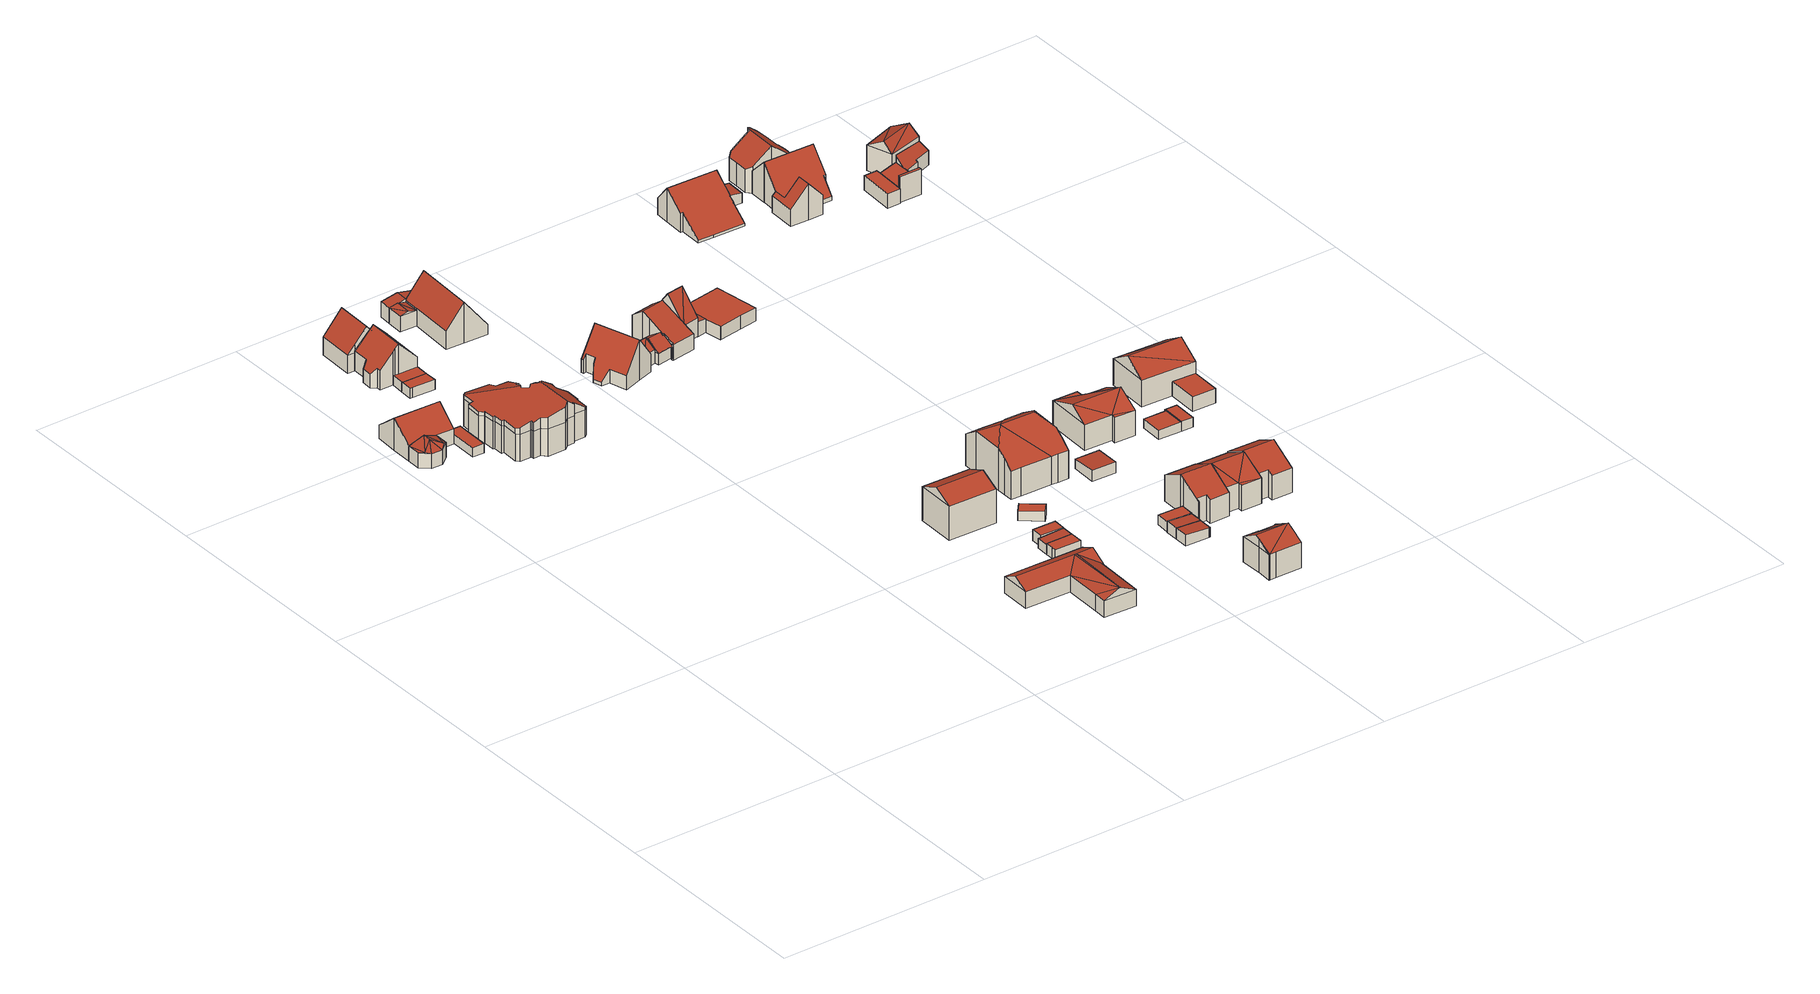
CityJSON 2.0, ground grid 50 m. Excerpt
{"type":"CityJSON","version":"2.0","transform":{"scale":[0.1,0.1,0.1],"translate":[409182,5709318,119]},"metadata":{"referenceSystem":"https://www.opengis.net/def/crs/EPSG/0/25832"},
"CityObjects":{
"building1":{"type":"Building","attributes":{"Gemeindeschluessel":"05978036","Geometrietyp2DReferenz":"3000","function":"31001_1000"},"children":["building1-1","building1-2"]},
"building1-1":{"type":"BuildingPart","attributes":{"roofType":"3100","measuredHeight":7.58},"parents":["building1"],"geometry":[{"type":"MultiSurface","lod":"2","boundaries":[[[0,1,2,3]],[[1,4,5,2]],[[4,6,7,5]],[[6,8,9,7]],[[8,10,11,9]],[[10,12,13,11]],[[12,14,15,13]],[[14,16,17,15]],[[16,18,19,20,17]],[[21,22,23,24,25]],[[22,26,27,23]],[[26,28,29,27]],[[28,0,3,29]],[[22,21,18,16,14]],[[14,12,10,8,6,4,1,0,28,26,22]],[[3,2,5,7,9,11,13,15,17,20,24,23,27,29]],[[21,25,19,18]],[[25,24,20,19]]],"semantics":{"surfaces":[{"type":"WallSurface"},{"type":"RoofSurface"},{"type":"GroundSurface"},{"type":"ClosureSurface"}],"values":[0,0,0,0,0,0,0,0,0,0,0,0,0,1,1,2,0,3]}}]},
"building1-2":{"type":"BuildingPart","attributes":{"roofType":"5000","measuredHeight":4.74},"parents":["building1"],"geometry":[{"type":"MultiSurface","lod":"2","boundaries":[[[19,30,31,20]],[[30,32,33,31]],[[32,34,35,33]],[[34,36,37,35]],[[36,25,24,37]],[[38,32,39]],[[38,34,32]],[[34,38,40]],[[19,39,30]],[[41,39,19]],[[39,41,38]],[[41,40,38]],[[25,40,41]],[[40,25,36]],[[32,30,39]],[[36,34,40]],[[19,25,41]],[[20,31,33,35,37,24]],[[20,24,25,19]]],"semantics":{"surfaces":[{"type":"WallSurface"},{"type":"RoofSurface"},{"type":"GroundSurface"},{"type":"ClosureSurface"}],"values":[0,0,0,0,0,1,1,1,1,1,1,1,1,1,0,0,0,2,3]}}]},
"building2":{"type":"Building","attributes":{"Gemeindeschluessel":"05978036","Geometrietyp2DReferenz":"3000","function":"31001_2460","roofType":"1000","measuredHeight":2.2},"geometry":[{"type":"MultiSurface","lod":"2","boundaries":[[[42,43,44,45]],[[43,46,47,44]],[[46,48,49,47]],[[48,42,45,49]],[[48,46,43,42]],[[45,44,47,49]]],"semantics":{"surfaces":[{"type":"WallSurface"},{"type":"RoofSurface"},{"type":"GroundSurface"}],"values":[0,0,0,0,1,2]}}]},
"building3":{"type":"Building","attributes":{"Gemeindeschluessel":"05978036","Geometrietyp2DReferenz":"3000","function":"31001_2460","roofType":"1000","measuredHeight":2.25},"geometry":[{"type":"MultiSurface","lod":"2","boundaries":[[[50,51,52,53]],[[51,54,55,52]],[[54,56,57,55]],[[56,58,59,57]],[[58,60,61,59]],[[60,50,53,61]],[[60,58,56,54,51,50]],[[53,52,55,57,59,61]]],"semantics":{"surfaces":[{"type":"WallSurface"},{"type":"RoofSurface"},{"type":"GroundSurface"}],"values":[0,0,0,0,0,0,1,2]}}]},
"building4":{"type":"Building","attributes":{"Gemeindeschluessel":"05978036","Geometrietyp2DReferenz":"3000","function":"31001_1000","roofType":"3100","measuredHeight":9.27},"geometry":[{"type":"MultiSurface","lod":"2","boundaries":[[[62,63,64,65]],[[63,66,67,64]],[[66,68,69,67]],[[68,70,71,69]],[[70,72,73,71]],[[72,74,75,73]],[[74,76,77,75]],[[76,78,79,77]],[[78,80,81,79]],[[80,82,83,81]],[[82,84,85,83]],[[84,86,87,85]],[[86,62,65,87]],[[82,80,78,76,74]],[[74,72,70,68,66,63,62,86,84,82]],[[65,64,67,69,71,73,75,77,79,81,83,85,87]]],"semantics":{"surfaces":[{"type":"WallSurface"},{"type":"RoofSurface"},{"type":"GroundSurface"}],"values":[0,0,0,0,0,0,0,0,0,0,0,0,0,1,1,2]}}]},
"building5":{"type":"Building","attributes":{"Gemeindeschluessel":"05978036","Geometrietyp2DReferenz":"3000","function":"31001_2460","roofType":"1000","measuredHeight":2.22},"geometry":[{"type":"MultiSurface","lod":"2","boundaries":[[[51,88,87,52]],[[88,89,85,87]],[[89,90,81,85]],[[90,56,57,81]],[[56,54,55,57]],[[54,51,52,55]],[[54,56,90,89,88,51]],[[52,87,85,81,57,55]]],"semantics":{"surfaces":[{"type":"WallSurface"},{"type":"RoofSurface"},{"type":"GroundSurface"}],"values":[0,0,0,0,0,0,1,2]}}]},
"building6":{"type":"Building","attributes":{"Gemeindeschluessel":"05978036","Geometrietyp2DReferenz":"3000","function":"31001_1000","roofType":"5000","measuredHeight":10.39},"geometry":[{"type":"MultiSurface","lod":"2","boundaries":[[[91,92,93,94]],[[92,95,96,93]],[[95,97,98,96]],[[97,99,100,98]],[[99,101,102,100]],[[101,103,104,102]],[[103,105,106,104]],[[105,107,108,106]],[[107,109,110,108]],[[109,111,112,110]],[[111,113,114,112]],[[113,115,116,114]],[[115,117,118,116]],[[117,119,120,118]],[[119,121,122,120]],[[121,123,124,122]],[[123,125,126,124]],[[125,127,128,126]],[[127,129,130,128]],[[129,131,132,130]],[[131,133,134,132]],[[133,135,136,134]],[[135,137,138,136]],[[137,139,140,138]],[[139,141,142,140]],[[141,143,144,142]],[[143,145,146,144]],[[145,147,148,146]],[[147,149,150,148]],[[149,151,152,150]],[[151,153,154,152]],[[153,155,156,154]],[[155,157,158,156]],[[157,159,160,158]],[[159,161,162,160]],[[161,163,164,162]],[[163,165,166,164]],[[165,167,168,166]],[[167,169,170,168]],[[169,171,172,170]],[[171,173,174,172]],[[173,91,94,174]],[[175,176,177,178,179,180,181,182,183]],[[184,185,186,187,188,189,190]],[[180,191,192,193,194,195,196,197,198,199,200,201,202,203,204,205,206,207,208,209,190,189,210,211,181]],[[212,213,214,184,190,209,215,216,217,218,219,147,145]],[[149,219,218,151]],[[147,219,149]],[[151,218,217,153]],[[153,217,216,155]],[[155,216,215,157]],[[157,215,209,208,159]],[[139,214,213,141]],[[137,185,184,214,139]],[[141,213,212,143]],[[143,212,145]],[[127,211,210,129]],[[125,182,181,211,127]],[[129,210,189,188,131]],[[159,208,207,161]],[[161,207,206,163]],[[163,206,205,165]],[[165,205,204,167]],[[167,204,203,169]],[[169,203,202,171]],[[171,202,201,173]],[[173,201,200,91]],[[91,200,199,92]],[[92,199,198,95]],[[95,198,197,97]],[[97,197,196,99]],[[99,196,195,101]],[[101,195,194,103]],[[103,194,193,105]],[[105,193,192,107]],[[107,192,191,109]],[[109,191,180,111]],[[111,180,179,113]],[[131,188,187,133]],[[133,187,186,135]],[[135,186,185,137]],[[123,183,182,125]],[[121,175,183,123]],[[113,179,178,115]],[[115,178,177,117]],[[117,177,176,119]],[[119,176,175,121]],[[94,93,96,98,100,102,104,106,108,110,112,114,116,118,120,122,124,126,128,130,132,134,136,138,140,142,144,146,148,150,152,154,156,158,160,162,164,166,168,170,172,174]]],"semantics":{"surfaces":[{"type":"WallSurface"},{"type":"RoofSurface"},{"type":"GroundSurface"}],"values":[0,0,0,0,0,0,0,0,0,0,0,0,0,0,0,0,0,0,0,0,0,0,0,0,0,0,0,0,0,0,0,0,0,0,0,0,0,0,0,0,0,0,1,1,1,1,0,0,0,0,0,0,0,0,0,0,0,0,0,0,0,0,0,0,0,0,0,0,0,0,0,0,0,0,0,0,0,0,0,0,0,0,0,0,0,0,0,2]}}]},
"building7":{"type":"Building","attributes":{"Gemeindeschluessel":"05978036","Geometrietyp2DReferenz":"3000","function":"31001_1000","roofType":"3100","measuredHeight":9.53},"geometry":[{"type":"MultiSurface","lod":"2","boundaries":[[[220,221,222,223]],[[221,224,225,222]],[[224,226,227,225]],[[226,228,229,227]],[[228,220,223,229]],[[228,230,231,232,220]],[[221,232,231,224]],[[226,230,228]],[[224,231,230,226]],[[220,232,221]],[[223,222,225,227,229]]],"semantics":{"surfaces":[{"type":"WallSurface"},{"type":"RoofSurface"},{"type":"GroundSurface"}],"values":[0,0,0,0,0,1,1,0,0,0,2]}}]},
"building8":{"type":"Building","attributes":{"Gemeindeschluessel":"05978036","Geometrietyp2DReferenz":"3000","function":"31001_1000","roofType":"5000","measuredHeight":5.76},"geometry":[{"type":"MultiSurface","lod":"2","boundaries":[[[233,234,235,236]],[[234,237,238,235]],[[237,239,240,238]],[[239,241,242,240]],[[241,243,244,242]],[[243,245,246,244]],[[245,247,248,246]],[[247,249,250,248]],[[249,233,236,250]],[[251,252,253]],[[233,252,251]],[[249,252,233]],[[252,249,247]],[[252,247,245]],[[254,253,252,245,243]],[[255,254,243,241]],[[255,241,239]],[[256,251,253,254,255,239,237]],[[256,237,234]],[[251,256,234,233]],[[236,235,238,240,242,244,246,248,250]]],"semantics":{"surfaces":[{"type":"WallSurface"},{"type":"RoofSurface"},{"type":"GroundSurface"}],"values":[0,0,0,0,0,0,0,0,0,1,1,1,1,0,1,1,0,1,0,1,2]}}]},
"building9":{"type":"Building","attributes":{"Gemeindeschluessel":"05978036","Geometrietyp2DReferenz":"3000","function":"31001_1000"},"children":["building9-1","building9-2","building9-3"]},
"building9-1":{"type":"BuildingPart","attributes":{"roofType":"3100","measuredHeight":4.07},"parents":["building9"],"geometry":[{"type":"MultiSurface","lod":"2","boundaries":[[[257,258,259,260,261]],[[262,257,261,263]],[[257,262,264]],[[258,264,265]],[[264,258,257]],[[265,262,266,267]],[[262,265,264]],[[261,260,268,263]],[[269,259,258,270,266]],[[268,260,259,269]],[[263,268,269,266,262]],[[258,265,267,270]],[[270,267,266]]],"semantics":{"surfaces":[{"type":"WallSurface"},{"type":"RoofSurface"},{"type":"GroundSurface"},{"type":"ClosureSurface"}],"values":[0,0,0,1,1,1,1,2,0,3,3,0,3]}}]},
"building9-2":{"type":"BuildingPart","attributes":{"roofType":"3100","measuredHeight":4.35},"parents":["building9"],"geometry":[{"type":"MultiSurface","lod":"2","boundaries":[[[259,271,272,260]],[[271,273,274,272]],[[273,275,276,274]],[[273,271,277]],[[271,259,270,267,278,277]],[[275,273,277,278,279]],[[260,272,274,276,268]],[[260,268,269,259]],[[268,276,275,269]],[[269,266,270,259]],[[266,280,279,278,267]],[[266,267,270]],[[275,279,280,266,269]]],"semantics":{"surfaces":[{"type":"WallSurface"},{"type":"RoofSurface"},{"type":"GroundSurface"},{"type":"ClosureSurface"}],"values":[0,0,0,0,1,1,2,3,3,0,0,3,3]}}]},
"building9-3":{"type":"BuildingPart","attributes":{"roofType":"3100","measuredHeight":9.54},"parents":["building9"],"geometry":[{"type":"MultiSurface","lod":"2","boundaries":[[[281,282,283,276,275]],[[282,284,285,283]],[[284,286,287,285]],[[286,288,289,287]],[[288,290,291,289]],[[290,292,293,291]],[[292,294,295,293]],[[294,296,262,263,295]],[[292,290,288,286,284,282]],[[282,281,279,280,296,294,292]],[[268,276,283,285,287,289,291,293,295,263]],[[275,279,281]],[[268,269,275,276]],[[275,269,266,280,279]],[[266,262,296,280]],[[266,269,268,263,262]]],"semantics":{"surfaces":[{"type":"WallSurface"},{"type":"RoofSurface"},{"type":"GroundSurface"},{"type":"ClosureSurface"}],"values":[0,0,0,0,0,0,0,0,1,1,2,0,3,3,0,3]}}]},
"building10":{"type":"Building","attributes":{"Gemeindeschluessel":"05978036","Geometrietyp2DReferenz":"3000","function":"31001_1000","roofType":"3100","measuredHeight":10.11},"geometry":[{"type":"MultiSurface","lod":"2","boundaries":[[[297,298,299,300]],[[298,301,302,299]],[[301,303,304,302]],[[303,297,300,304]],[[301,298,305]],[[297,303,306]],[[298,297,306,305]],[[303,301,305,306]],[[300,299,302,304]]],"semantics":{"surfaces":[{"type":"WallSurface"},{"type":"RoofSurface"},{"type":"GroundSurface"}],"values":[0,0,0,0,0,0,1,1,2]}}]},
"building11":{"type":"Building","attributes":{"Gemeindeschluessel":"05978036","Geometrietyp2DReferenz":"3000","function":"31001_2460","roofType":"1000","measuredHeight":2.56},"geometry":[{"type":"MultiSurface","lod":"2","boundaries":[[[307,308,309,310]],[[308,311,312,309]],[[311,313,314,312]],[[313,315,316,314]],[[315,307,310,316]],[[315,313,311,308,307]],[[310,309,312,314,316]]],"semantics":{"surfaces":[{"type":"WallSurface"},{"type":"RoofSurface"},{"type":"GroundSurface"}],"values":[0,0,0,0,0,1,2]}}]},
"building12":{"type":"Building","attributes":{"Gemeindeschluessel":"05978036","Geometrietyp2DReferenz":"3000","function":"31001_2460","roofType":"2100","measuredHeight":2.5},"geometry":[{"type":"MultiSurface","lod":"2","boundaries":[[[317,318,319,320]],[[318,321,314,319]],[[321,322,312,314]],[[322,317,320,312]],[[322,321,318,317]],[[320,319,314,312]]],"semantics":{"surfaces":[{"type":"WallSurface"},{"type":"RoofSurface"},{"type":"GroundSurface"}],"values":[0,0,0,0,1,2]}}]},
"building13":{"type":"Building","attributes":{"Gemeindeschluessel":"05978036","Geometrietyp2DReferenz":"3000","function":"31001_2460","roofType":"1000","measuredHeight":2.58},"geometry":[{"type":"MultiSurface","lod":"2","boundaries":[[[323,324,325,326]],[[324,327,328,325]],[[327,329,330,328]],[[329,323,326,330]],[[329,327,324,323]],[[326,325,328,330]]],"semantics":{"surfaces":[{"type":"WallSurface"},{"type":"RoofSurface"},{"type":"GroundSurface"}],"values":[0,0,0,0,1,2]}}]},
"building14":{"type":"Building","attributes":{"Gemeindeschluessel":"05978036","Geometrietyp2DReferenz":"3000","function":"31001_1000","roofType":"3100","measuredHeight":9.31},"geometry":[{"type":"MultiSurface","lod":"2","boundaries":[[[331,332,333,334]],[[332,335,336,333]],[[335,337,338,336]],[[337,339,340,338]],[[339,341,342,340]],[[341,343,344,342]],[[343,345,346,344]],[[345,347,348,346]],[[347,349,350,348]],[[349,351,352,350]],[[351,353,354,352]],[[353,355,356,354]],[[355,357,358,356]],[[357,359,360,358]],[[359,361,362,360]],[[361,363,364,362]],[[363,365,366,364]],[[365,367,368,366]],[[367,331,334,368]],[[363,361,359,357,355,353,351,349,347,345,343]],[[343,341,339,337,335,332,331,367,365,363]],[[334,333,336,338,340,342,344,346,348,350,352,354,356,358,360,362,364,366,368]]],"semantics":{"surfaces":[{"type":"WallSurface"},{"type":"RoofSurface"},{"type":"GroundSurface"}],"values":[0,0,0,0,0,0,0,0,0,0,0,0,0,0,0,0,0,0,0,1,1,2]}}]},
"building15":{"type":"Building","attributes":{"Gemeindeschluessel":"05978036","Geometrietyp2DReferenz":"3000","function":"31001_2460","roofType":"1000","measuredHeight":2.34},"geometry":[{"type":"MultiSurface","lod":"2","boundaries":[[[369,370,371,372]],[[370,373,374,371]],[[373,375,376,374]],[[375,369,372,376]],[[375,373,370,369]],[[372,371,374,376]]],"semantics":{"surfaces":[{"type":"WallSurface"},{"type":"RoofSurface"},{"type":"GroundSurface"}],"values":[0,0,0,0,1,2]}}]},
"building16":{"type":"Building","attributes":{"Gemeindeschluessel":"05978036","Geometrietyp2DReferenz":"3000","function":"31001_2460","roofType":"3100","measuredHeight":5},"geometry":[{"type":"MultiSurface","lod":"2","boundaries":[[[377,378,379,380]],[[378,381,382,379]],[[381,383,384,382]],[[383,377,380,384]],[[381,378,385]],[[377,383,386]],[[378,386,385]],[[386,378,377]],[[385,383,381]],[[383,385,386]],[[380,379,382,384]]],"semantics":{"surfaces":[{"type":"WallSurface"},{"type":"RoofSurface"},{"type":"GroundSurface"}],"values":[0,0,0,0,0,0,1,1,1,1,2]}}]},
"building17":{"type":"Building","attributes":{"Gemeindeschluessel":"05978036","Geometrietyp2DReferenz":"3000","function":"31001_2460","roofType":"5000","measuredHeight":4.92},"geometry":[{"type":"MultiSurface","lod":"2","boundaries":[[[387,388,389,390]],[[388,391,392,389]],[[391,393,394,392]],[[393,395,396,394]],[[395,397,398,396]],[[397,399,400,398]],[[399,401,402,400]],[[401,403,404,402]],[[403,405,406,404]],[[405,387,390,406]],[[407,408,409,410]],[[411,412,410,409,413,414,415,397,395,393]],[[397,415,399]],[[399,415,414,401]],[[401,414,413,403]],[[403,413,409,408,405]],[[388,412,411,391]],[[387,407,410,412,388]],[[391,411,393]],[[405,408,407,387]],[[390,389,392,394,396,398,400,402,404,406]]],"semantics":{"surfaces":[{"type":"WallSurface"},{"type":"RoofSurface"},{"type":"GroundSurface"}],"values":[0,0,0,0,0,0,0,0,0,0,1,1,0,0,0,0,0,0,0,0,2]}}]},
"building18":{"type":"Building","attributes":{"Gemeindeschluessel":"05978036","Geometrietyp2DReferenz":"3000","function":"31001_1000"},"children":["building18-1","building18-2"]},
"building18-1":{"type":"BuildingPart","attributes":{"roofType":"3100","measuredHeight":10.16},"parents":["building18"],"geometry":[{"type":"MultiSurface","lod":"2","boundaries":[[[416,417,418,419]],[[417,420,421,418]],[[420,422,423,421]],[[420,417,424]],[[417,425,424]],[[425,417,416,426]],[[422,424,425,427]],[[424,422,420]],[[419,418,421,423,428]],[[419,428,429,416]],[[428,423,422,429]],[[425,426,430,427]],[[430,426,416,429]],[[430,429,422,427]]],"semantics":{"surfaces":[{"type":"WallSurface"},{"type":"RoofSurface"},{"type":"GroundSurface"},{"type":"ClosureSurface"}],"values":[0,0,0,0,1,1,1,1,2,3,3,0,3,3]}}]},
"building18-2":{"type":"BuildingPart","attributes":{"roofType":"3100","measuredHeight":7.97},"parents":["building18"],"geometry":[{"type":"MultiSurface","lod":"2","boundaries":[[[431,432,433,434]],[[432,435,436,433]],[[435,437,438,436]],[[437,439,440,438]],[[439,441,442,440]],[[441,443,444,442]],[[443,445,446,444]],[[445,447,416,419,446]],[[448,449,450,423,422]],[[449,431,434,450]],[[430,426,447,445,443]],[[443,441,439,437,435,432,431,449,448,427,430]],[[434,433,436,438,440,442,444,446,419,428,423,450]],[[426,416,447]],[[428,419,416,429]],[[429,416,426,430]],[[448,422,427]],[[428,429,422,423]],[[422,429,430,427]]],"semantics":{"surfaces":[{"type":"WallSurface"},{"type":"RoofSurface"},{"type":"GroundSurface"},{"type":"ClosureSurface"}],"values":[0,0,0,0,0,0,0,0,0,0,1,1,2,0,3,3,0,3,3]}}]},
"building19":{"type":"Building","attributes":{"Gemeindeschluessel":"05978036","Geometrietyp2DReferenz":"3000","function":"31001_1000","roofType":"3300","measuredHeight":12.72},"geometry":[{"type":"MultiSurface","lod":"2","boundaries":[[[451,452,453,454]],[[452,455,456,453]],[[455,457,458,456]],[[457,459,460,458]],[[459,461,462,460]],[[461,463,464,462]],[[463,465,466,464]],[[465,467,468,466]],[[467,469,470,468]],[[469,471,472,470]],[[471,473,474,472]],[[473,475,476,474]],[[475,477,478,476]],[[477,479,480,478]],[[479,481,482,480]],[[481,483,484,482]],[[483,485,486,484]],[[485,451,454,486]],[[473,471,487]],[[455,452,488]],[[471,469,467,465,463,488,487]],[[463,461,459,457,455,488]],[[481,479,477,475,473,487,488]],[[452,451,485,483,481,488]],[[454,453,456,458,460,462,464,466,468,470,472,474,476,478,480,482,484,486]]],"semantics":{"surfaces":[{"type":"WallSurface"},{"type":"RoofSurface"},{"type":"GroundSurface"}],"values":[0,0,0,0,0,0,0,0,0,0,0,0,0,0,0,0,0,0,1,1,1,1,1,1,2]}}]},
"building20":{"type":"Building","attributes":{"Gemeindeschluessel":"05978036","Geometrietyp2DReferenz":"3000","function":"31001_2460","roofType":"2100","measuredHeight":2.55},"geometry":[{"type":"MultiSurface","lod":"2","boundaries":[[[489,490,491,492]],[[490,493,494,491]],[[493,495,496,494]],[[495,497,498,496]],[[497,499,500,498]],[[499,489,492,500]],[[499,497,495,493,490,489]],[[492,491,494,496,498,500]]],"semantics":{"surfaces":[{"type":"WallSurface"},{"type":"RoofSurface"},{"type":"GroundSurface"}],"values":[0,0,0,0,0,0,1,2]}}]},
"building21":{"type":"Building","attributes":{"Gemeindeschluessel":"05978036","Geometrietyp2DReferenz":"3000","function":"31001_1000","roofType":"5000","measuredHeight":8.43},"geometry":[{"type":"MultiSurface","lod":"2","boundaries":[[[501,502,503,504]],[[502,505,506,503]],[[505,507,508,506]],[[507,509,510,508]],[[509,511,512,510]],[[511,513,514,512]],[[513,515,516,514]],[[515,517,518,516]],[[517,519,520,518]],[[519,521,522,520]],[[521,523,524,522]],[[523,525,526,524]],[[525,527,528,526]],[[527,501,504,528]],[[501,527,502]],[[505,502,507]],[[511,529,513]],[[509,529,511]],[[507,529,509]],[[502,529,507]],[[527,529,502]],[[527,530,529]],[[529,521,519,517,531]],[[521,529,530]],[[530,532,523,521]],[[523,532,525]],[[525,532,530,527]],[[513,529,531,515]],[[515,531,517]],[[504,503,506,508,510,512,514,516,518,520,522,524,526,528]]],"semantics":{"surfaces":[{"type":"WallSurface"},{"type":"RoofSurface"},{"type":"GroundSurface"}],"values":[0,0,0,0,0,0,0,0,0,0,0,0,0,0,1,1,1,1,1,1,1,1,1,1,1,0,0,0,0,2]}}]},
"building22":{"type":"Building","attributes":{"Gemeindeschluessel":"05978036","Geometrietyp2DReferenz":"3000","function":"31001_2460","roofType":"2100","measuredHeight":2.55},"geometry":[{"type":"MultiSurface","lod":"2","boundaries":[[[490,533,534,491]],[[533,535,536,534]],[[535,537,538,536]],[[537,495,496,538]],[[495,493,494,496]],[[493,490,491,494]],[[493,495,537,535,533,490]],[[491,534,536,538,496,494]]],"semantics":{"surfaces":[{"type":"WallSurface"},{"type":"RoofSurface"},{"type":"GroundSurface"}],"values":[0,0,0,0,0,0,1,2]}}]},
"building23":{"type":"Building","attributes":{"Gemeindeschluessel":"05978036","Geometrietyp2DReferenz":"3000","function":"31001_2460","roofType":"1000","measuredHeight":2.37},"geometry":[{"type":"MultiSurface","lod":"2","boundaries":[[[539,540,541,542]],[[540,543,544,541]],[[543,545,546,544]],[[545,547,548,546]],[[547,539,542,548]],[[547,545,543,540,539]],[[542,541,544,546,548]]],"semantics":{"surfaces":[{"type":"WallSurface"},{"type":"RoofSurface"},{"type":"GroundSurface"}],"values":[0,0,0,0,0,1,2]}}]},
"building24":{"type":"Building","attributes":{"Gemeindeschluessel":"05978036","Geometrietyp2DReferenz":"3000","function":"31001_2460","roofType":"2100","measuredHeight":2.6},"geometry":[{"type":"MultiSurface","lod":"2","boundaries":[[[549,550,551,552]],[[550,553,554,551]],[[553,555,556,554]],[[555,549,552,556]],[[555,553,550,549]],[[552,551,554,556]]],"semantics":{"surfaces":[{"type":"WallSurface"},{"type":"RoofSurface"},{"type":"GroundSurface"}],"values":[0,0,0,0,1,2]}}]},
"building25":{"type":"Building","attributes":{"Gemeindeschluessel":"05978036","Geometrietyp2DReferenz":"3000","function":"31001_1000","roofType":"3100","measuredHeight":9.12},"geometry":[{"type":"MultiSurface","lod":"2","boundaries":[[[557,558,559,560]],[[558,561,562,559]],[[561,563,564,562]],[[563,565,566,564]],[[565,567,568,566]],[[567,569,570,568]],[[569,571,572,570]],[[571,573,574,572]],[[573,575,576,574]],[[575,577,578,576]],[[577,579,580,578]],[[579,557,560,580]],[[575,573,571,569]],[[569,567,565,563,561,558,557,579,577,575]],[[560,559,562,564,566,568,570,572,574,576,578,580]]],"semantics":{"surfaces":[{"type":"WallSurface"},{"type":"RoofSurface"},{"type":"GroundSurface"}],"values":[0,0,0,0,0,0,0,0,0,0,0,0,1,1,2]}}]},
"building26":{"type":"Building","attributes":{"Gemeindeschluessel":"05978036","Geometrietyp2DReferenz":"3000","function":"31001_1000"},"children":["building26-1","building26-2"]},
"building26-1":{"type":"BuildingPart","attributes":{"roofType":"2100","measuredHeight":3.44},"parents":["building26"],"geometry":[{"type":"MultiSurface","lod":"2","boundaries":[[[581,582,583,584,585]],[[586,587,588,589,590]],[[587,581,585,588]],[[587,586,582,581]],[[585,584,589,588]],[[586,590,583,582]],[[590,589,584,583]]],"semantics":{"surfaces":[{"type":"WallSurface"},{"type":"RoofSurface"},{"type":"GroundSurface"},{"type":"ClosureSurface"}],"values":[0,0,0,1,2,0,3]}}]},
"building26-2":{"type":"BuildingPart","attributes":{"roofType":"1000","measuredHeight":3.11},"parents":["building26"],"geometry":[{"type":"MultiSurface","lod":"2","boundaries":[[[591,592,593,594]],[[592,595,596,593]],[[595,597,598,596]],[[597,590,589,598]],[[583,599,600,584]],[[599,601,602,600]],[[601,603,604,602]],[[603,591,594,604]],[[603,601,599,583,590,597,595,592,591]],[[594,593,596,598,589,584,600,602,604]],[[584,589,590,583]]],"semantics":{"surfaces":[{"type":"WallSurface"},{"type":"RoofSurface"},{"type":"GroundSurface"},{"type":"ClosureSurface"}],"values":[0,0,0,0,0,0,0,0,1,2,3]}}]},
"building27":{"type":"Building","attributes":{"Gemeindeschluessel":"05978036","Geometrietyp2DReferenz":"3000","function":"31001_1000","roofType":"5000","measuredHeight":9.11},"geometry":[{"type":"MultiSurface","lod":"2","boundaries":[[[605,606,574,578]],[[606,607,608,574]],[[607,609,610,608]],[[609,611,612,610]],[[611,613,614,612]],[[613,605,578,614]],[[615,607,606,616]],[[615,613,609]],[[616,613,615]],[[613,616,605]],[[609,613,611]],[[609,607,615]],[[606,605,616]],[[578,574,608,610,612,614]]],"semantics":{"surfaces":[{"type":"WallSurface"},{"type":"RoofSurface"},{"type":"GroundSurface"}],"values":[0,0,0,0,0,0,1,1,1,1,1,0,0,2]}}]},
"building28":{"type":"Building","attributes":{"Gemeindeschluessel":"05978036","Geometrietyp2DReferenz":"3000","function":"31001_1000","roofType":"5000","measuredHeight":8.69},"geometry":[{"type":"MultiSurface","lod":"2","boundaries":[[[617,618,619,620]],[[618,621,622,619]],[[621,623,624,622]],[[623,625,626,624]],[[625,627,628,626]],[[627,629,630,628]],[[629,631,632,630]],[[631,617,620,632]],[[618,617,621]],[[621,633,623]],[[617,633,621]],[[633,617,634]],[[633,629,625]],[[634,629,633]],[[629,634,631]],[[625,629,627]],[[617,631,634]],[[625,623,633]],[[620,619,622,624,626,628,630,632]]],"semantics":{"surfaces":[{"type":"WallSurface"},{"type":"RoofSurface"},{"type":"GroundSurface"}],"values":[0,0,0,0,0,0,0,0,1,1,1,1,1,1,1,1,0,0,2]}}]},
"building29":{"type":"Building","attributes":{"Gemeindeschluessel":"05978036","Geometrietyp2DReferenz":"3000","function":"31001_1000","roofType":"3100","measuredHeight":9.23},"geometry":[{"type":"MultiSurface","lod":"2","boundaries":[[[635,636,637,638]],[[636,639,640,637]],[[639,641,642,640]],[[641,643,644,642]],[[643,645,646,644]],[[645,647,648,646]],[[647,649,650,648]],[[649,635,638,650]],[[645,643,641,639]],[[639,636,635,649,647,645]],[[638,637,640,642,644,646,648,650]]],"semantics":{"surfaces":[{"type":"WallSurface"},{"type":"RoofSurface"},{"type":"GroundSurface"}],"values":[0,0,0,0,0,0,0,0,1,1,2]}}]},
"building30":{"type":"Building","attributes":{"Gemeindeschluessel":"05978036","Geometrietyp2DReferenz":"3000","function":"31001_2460","roofType":"1000","measuredHeight":2.25},"geometry":[{"type":"MultiSurface","lod":"2","boundaries":[[[651,652,653,654]],[[652,655,656,653]],[[655,657,658,656]],[[657,651,654,658]],[[657,655,652,651]],[[654,653,656,658]]],"semantics":{"surfaces":[{"type":"WallSurface"},{"type":"RoofSurface"},{"type":"GroundSurface"}],"values":[0,0,0,0,1,2]}}]},
"building31":{"type":"Building","attributes":{"Gemeindeschluessel":"05978036","Geometrietyp2DReferenz":"3000","function":"31001_2460","roofType":"1000","measuredHeight":2.27},"geometry":[{"type":"MultiSurface","lod":"2","boundaries":[[[659,660,658,654]],[[660,661,662,658]],[[661,663,664,662]],[[663,665,666,664]],[[665,659,654,666]],[[665,663,661,660,659]],[[654,658,662,664,666]]],"semantics":{"surfaces":[{"type":"WallSurface"},{"type":"RoofSurface"},{"type":"GroundSurface"}],"values":[0,0,0,0,0,1,2]}}]},
"building32":{"type":"Building","attributes":{"Gemeindeschluessel":"05978036","Geometrietyp2DReferenz":"3000","function":"31001_1000"},"children":["building32-1","building32-2"]},
"building32-1":{"type":"BuildingPart","attributes":{"roofType":"1000","measuredHeight":3.48},"parents":["building32"],"geometry":[{"type":"MultiSurface","lod":"2","boundaries":[[[667,668,669,670]],[[668,671,672,669]],[[671,673,674,672]],[[671,668,667,673]],[[674,670,669,672]],[[670,674,673,667]]],"semantics":{"surfaces":[{"type":"WallSurface"},{"type":"RoofSurface"},{"type":"GroundSurface"},{"type":"ClosureSurface"}],"values":[0,0,0,1,2,3]}}]},
"building32-2":{"type":"BuildingPart","attributes":{"roofType":"3100","measuredHeight":9.43},"parents":["building32"],"geometry":[{"type":"MultiSurface","lod":"2","boundaries":[[[675,676,677,678]],[[676,679,667,670,677]],[[680,675,678,681]],[[679,676,682]],[[675,680,683]],[[675,682,676]],[[682,675,683]],[[683,679,682]],[[679,683,680]],[[678,677,670,674,681]],[[681,674,673,667,679,680]],[[674,670,667,673]]],"semantics":{"surfaces":[{"type":"WallSurface"},{"type":"RoofSurface"},{"type":"GroundSurface"},{"type":"ClosureSurface"}],"values":[0,0,0,0,0,1,1,1,1,2,0,3]}}]},
"building33":{"type":"Building","attributes":{"Gemeindeschluessel":"05978036","Geometrietyp2DReferenz":"3000","function":"31001_1000","roofType":"3100","measuredHeight":8.04},"geometry":[{"type":"MultiSurface","lod":"2","boundaries":[[[684,685,686,687]],[[685,688,689,686]],[[688,690,691,689]],[[690,692,693,691]],[[692,694,695,693]],[[694,696,697,695]],[[696,698,699,697]],[[698,700,701,699]],[[700,702,703,701]],[[702,704,705,703]],[[704,706,707,705]],[[706,708,709,707]],[[708,710,711,709]],[[710,712,713,711]],[[712,714,715,713]],[[714,716,717,715]],[[716,718,719,717]],[[718,720,721,719]],[[720,684,687,721]],[[716,714,712,710,708,706,704,702,700]],[[700,698,696,694,692,690,688,685,684,720,718,716]],[[687,686,689,691,693,695,697,699,701,703,705,707,709,711,713,715,717,719,721]]],"semantics":{"surfaces":[{"type":"WallSurface"},{"type":"RoofSurface"},{"type":"GroundSurface"}],"values":[0,0,0,0,0,0,0,0,0,0,0,0,0,0,0,0,0,0,0,1,1,2]}}]},
"building34":{"type":"Building","attributes":{"Gemeindeschluessel":"05978036","Geometrietyp2DReferenz":"3000","function":"31001_1310","roofType":"2100","measuredHeight":2.97},"geometry":[{"type":"MultiSurface","lod":"2","boundaries":[[[722,723,724,725]],[[723,726,727,724]],[[726,728,729,727]],[[728,722,725,729]],[[728,726,723,722]],[[725,724,727,729]]],"semantics":{"surfaces":[{"type":"WallSurface"},{"type":"RoofSurface"},{"type":"GroundSurface"}],"values":[0,0,0,0,1,2]}}]},
"building35":{"type":"Building","attributes":{"Gemeindeschluessel":"05978036","Geometrietyp2DReferenz":"3000","function":"31001_1000"},"children":["building35-1","building35-2","building35-3"]},
"building35-1":{"type":"BuildingPart","attributes":{"roofType":"3100","measuredHeight":8.5},"parents":["building35"],"geometry":[{"type":"MultiSurface","lod":"2","boundaries":[[[730,731,732,733,734]],[[731,735,736,732]],[[735,737,738,736]],[[737,739,740,738]],[[739,741,742,740]],[[735,731,730,743]],[[743,744,741,739,737,735]],[[742,745,746,733,732,736,738,740]],[[747,741,744]],[[747,745,742,741]],[[748,747,744,743]],[[746,745,747,748]],[[730,734,748,743]],[[746,748,734,733]]],"semantics":{"surfaces":[{"type":"WallSurface"},{"type":"RoofSurface"},{"type":"GroundSurface"},{"type":"ClosureSurface"}],"values":[0,0,0,0,0,1,1,2,0,3,0,3,0,3]}}]},
"building35-2":{"type":"BuildingPart","attributes":{"roofType":"3100","measuredHeight":9.47},"parents":["building35"],"geometry":[{"type":"MultiSurface","lod":"2","boundaries":[[[749,734,733,750]],[[741,751,752,742]],[[751,753,754,752]],[[753,755,756,754]],[[755,757,758,756]],[[759,760,761,762,763]],[[760,764,765,761]],[[764,766,767,765]],[[766,768,769,767]],[[768,770,771,769]],[[770,772,773,771]],[[772,749,750,773]],[[768,766,764,760,759,774,775,757,755,753]],[[753,751,741,747,748,734,749,772,770,768]],[[750,733,746,745,742,752,754,756,758,776,762,761,765,767,769,771,773]],[[745,746,748,747]],[[746,733,734,748]],[[742,745,747,741]],[[759,763,774]],[[774,763,762,776,775]],[[775,776,758,757]]],"semantics":{"surfaces":[{"type":"WallSurface"},{"type":"RoofSurface"},{"type":"GroundSurface"},{"type":"ClosureSurface"}],"values":[0,0,0,0,0,0,0,0,0,0,0,0,1,1,2,3,3,3,0,3,3]}}]},
"building35-3":{"type":"BuildingPart","attributes":{"roofType":"5000","measuredHeight":9.51},"parents":["building35"],"geometry":[{"type":"MultiSurface","lod":"2","boundaries":[[[777,778,779,780]],[[778,781,782,779]],[[781,783,784,782]],[[783,785,786,784]],[[785,787,788,786]],[[787,789,790,788]],[[789,791,792,790]],[[791,793,794,792]],[[793,763,762,794]],[[795,796,797,758,757]],[[796,798,799,797]],[[798,800,801,799]],[[800,802,803,801]],[[802,804,805,803]],[[804,806,807,805]],[[806,808,809,807]],[[808,777,780,809]],[[804,802,800,798,796,795,810]],[[810,774,763,793,791,789,787,785,783,781,778,777,808,806,804]],[[780,779,782,784,786,788,790,792,794,762,776,758,797,799,801,803,805,807,809]],[[775,774,810]],[[776,762,763,774,775]],[[795,757,775,810]],[[757,758,776,775]]],"semantics":{"surfaces":[{"type":"WallSurface"},{"type":"RoofSurface"},{"type":"GroundSurface"},{"type":"ClosureSurface"}],"values":[0,0,0,0,0,0,0,0,0,0,0,0,0,0,0,0,0,1,1,2,0,3,0,3]}}]},
"building36":{"type":"Building","attributes":{"Gemeindeschluessel":"05978036","Geometrietyp2DReferenz":"3000","function":"31001_2460","roofType":"1000","measuredHeight":3.45},"geometry":[{"type":"MultiSurface","lod":"2","boundaries":[[[811,812,813,814]],[[812,815,816,813]],[[815,817,818,816]],[[817,819,820,818]],[[819,821,822,820]],[[821,811,814,822]],[[821,819,817,815,812,811]],[[814,813,816,818,820,822]]],"semantics":{"surfaces":[{"type":"WallSurface"},{"type":"RoofSurface"},{"type":"GroundSurface"}],"values":[0,0,0,0,0,0,1,2]}}]},
"building37":{"type":"Building","attributes":{"Gemeindeschluessel":"05978036","Geometrietyp2DReferenz":"3000","function":"51009_1610","roofType":"9999","measuredHeight":6},"geometry":[{"type":"MultiSurface","lod":"2","boundaries":[[[823,824,825,826]],[[826,825,827,828]],[[825,824,829,827]],[[824,823,830,829]],[[823,826,828,830]],[[828,827,829,830]]],"semantics":{"surfaces":[{"type":"RoofSurface"},{"type":"WallSurface"},{"type":"GroundSurface"}],"values":[0,1,1,1,1,2]}}]},
"building38":{"type":"Building","attributes":{"Gemeindeschluessel":"05978036","Geometrietyp2DReferenz":"3000","function":"31001_1000"},"children":["building38-1","building38-2","building38-3"]},
"building38-1":{"type":"BuildingPart","attributes":{"roofType":"3100","measuredHeight":8.32},"parents":["building38"],"geometry":[{"type":"MultiSurface","lod":"2","boundaries":[[[831,832,833,834]],[[832,835,836,837,833]],[[838,831,834,839,840]],[[835,832,841]],[[831,838,842]],[[832,842,841]],[[842,832,831]],[[841,838,835]],[[838,841,842]],[[834,833,837,843,839]],[[840,844,845,836,835,838]],[[843,837,836,845,844]],[[840,839,843,844]]],"semantics":{"surfaces":[{"type":"WallSurface"},{"type":"RoofSurface"},{"type":"GroundSurface"},{"type":"ClosureSurface"}],"values":[0,0,0,0,0,1,1,1,1,2,0,3,3]}}]},
"building38-2":{"type":"BuildingPart","attributes":{"roofType":"2100","measuredHeight":5.28},"parents":["building38"],"geometry":[{"type":"MultiSurface","lod":"2","boundaries":[[[836,846,847,837]],[[846,848,849,847]],[[848,850,851,849]],[[850,852,853,851]],[[845,854,852,850,848,846,836]],[[837,847,849,851,853,843]],[[844,854,845]],[[843,853,852,854,844]],[[836,837,843,844,845]]],"semantics":{"surfaces":[{"type":"WallSurface"},{"type":"RoofSurface"},{"type":"GroundSurface"},{"type":"ClosureSurface"}],"values":[0,0,0,0,1,2,0,3,3]}}]},
"building38-3":{"type":"BuildingPart","attributes":{"roofType":"1000","measuredHeight":3.65},"parents":["building38"],"geometry":[{"type":"MultiSurface","lod":"2","boundaries":[[[821,819,855,856]],[[819,840,839,855]],[[857,858,859,853,852]],[[858,821,856,859]],[[858,857,854,844,840,819,821]],[[856,855,839,843,853,859]],[[839,840,844,843]],[[852,854,857]],[[853,843,844,854,852]]],"semantics":{"surfaces":[{"type":"WallSurface"},{"type":"RoofSurface"},{"type":"GroundSurface"},{"type":"ClosureSurface"}],"values":[0,0,0,0,1,2,3,0,3]}}]}
},
"vertices":[
[16,1535,55],[64,1534,55],[64,1534,19],[16,1535,19],[64,1539,51],[64,1539,19],[67,1539,51],[67,1539,19],[82,1552,39],[82,1552,19],[95,1537,51],[95,1537,19],[123,1537,51],[123,1537,19],[122,1483,95],[122,1483,19],[121,1434,55],[121,1434,19],[79,1435,55],[79,1435,54],[79,1435,19],[10,1437,55],[11,1486,95],[11,1486,19],[10,1437,19],[10,1437,54],[13,1540,51],[13,1540,19],[16,1540,51],[16,1540,19],
[78,1403,54],[78,1403,19],[56,1385,54],[56,1385,19],[29,1386,54],[29,1386,19],[9,1404,54],[9,1404,19],[47,1416,66],[68,1395,60],[20,1395,56],[48,1436,66],
[121,1451,43],[149,1450,43],[149,1450,21],[121,1451,21],[147,1368,43],[147,1368,21],[120,1369,43],[120,1369,21],
[155,1625,42],[156,1655,42],[156,1655,19],[155,1625,19],[162,1654,42],[162,1654,19],[215,1653,42],[215,1653,19],[215,1623,42],[215,1623,19],[161,1625,42],[161,1625,19],
[126,1687,64],[126,1697,64],[126,1697,19],[126,1687,19],[114,1704,51],[114,1704,19],[115,1729,51],[115,1729,19],[128,1736,65],[128,1736,19],[129,1776,65],[129,1776,19],[174,1775,112],[174,1775,19],[203,1774,82],[203,1774,19],[219,1773,65],[219,1773,19],[216,1684,64],[216,1684,19],[171,1685,112],[171,1685,19],[163,1686,103],[163,1686,19],[157,1686,97],[157,1686,19],
[157,1686,42],[163,1686,42],[216,1684,42],
[199,1334,64],[200,1372,64],[200,1372,0],[199,1334,0],[195,1373,64],[195,1373,0],[195,1396,64],[195,1396,0],[191,1397,64],[191,1397,0],[191,1424,64],[191,1424,0],[190,1424,64],[190,1424,0],[182,1432,64],[182,1432,0],[183,1468,64],[183,1468,0],[195,1468,64],[195,1468,0],[196,1501,64],[196,1501,0],[205,1509,64],[205,1509,0],[265,1508,64],[265,1508,0],[264,1486,64],[264,1486,0],[295,1485,64],[295,1485,0],[295,1450,64],[295,1450,0],[289,1450,64],[289,1450,0],[289,1437,64],[289,1437,0],[283,1427,64],[283,1427,0],[295,1414,64],[295,1414,0],[303,1421,64],[303,1421,0],[314,1421,64],[314,1421,0],[320,1415,64],[320,1415,0],[324,1418,64],[324,1418,0],[353,1418,64],[353,1418,0],[352,1406,64],[352,1406,0],[352,1400,64],[352,1400,0],[379,1399,64],[379,1399,0],[378,1364,64],[378,1364,0],[374,1364,64],[374,1364,0],[373,1329,64],[373,1329,0],[366,1322,64],[366,1322,0],[335,1323,64],[335,1323,0],[334,1317,64],[334,1317,0],[317,1317,64],[317,1317,0],[306,1307,64],[306,1307,0],[263,1308,64],[263,1308,0],[252,1319,64],[252,1319,0],[235,1319,64],[235,1319,0],[235,1326,64],[235,1326,0],[232,1326,64],[232,1326,0],[206,1326,64],[206,1326,0],[295,1450,89],[295,1485,76],[264,1486,77],[265,1508,69],[205,1509,72],[196,1501,75],[286,1432,96],[289,1437,94],[289,1450,89],[328,1418,99],[324,1418,99],[320,1415,101],[314,1421,99],[303,1421,99],[302,1420,100],[320,1406,104],[195,1468,75],[183,1468,73],[182,1432,73],[190,1424,74],[191,1424,75],[191,1397,75],[195,1396,76],[195,1373,76],[200,1372,77],[199,1334,77],[206,1326,79],[232,1326,85],[235,1326,85],[235,1319,85],[252,1319,89],[263,1308,92],[306,1307,101],[317,1317,104],[318,1317,104],[295,1414,98],[283,1427,95],[352,1400,82],[352,1406,82],[353,1418,82],[334,1317,93],[335,1323,93],[366,1322,71],[373,1329,66],[374,1364,66],
[115,1863,60],[206,1860,60],[206,1860,18],[115,1863,18],[203,1774,60],[203,1774,18],[129,1776,60],[129,1776,18],[112,1777,60],[112,1777,18],[129,1776,79],[158,1775,113],[160,1862,113],
[758,224,74],[649,228,74],[649,228,35],[758,224,35],[651,301,74],[651,301,35],[842,296,74],[842,296,35],[839,222,74],[839,222,35],[836,222,74],[836,222,35],[832,103,74],[832,103,35],[754,106,74],[754,106,35],[755,136,74],[755,136,35],[796,260,92],[793,104,93],[798,258,93],[800,260,92],[840,259,92],[650,265,92],
[289,1839,56],[291,1878,56],[291,1878,55],[291,1878,19],[289,1839,19],[329,1837,56],[329,1837,19],[309,1838,60],[311,1877,60],[331,1876,56],[313,1877,59],[331,1876,19],[331,1876,55],[293,1878,56],
[293,1908,55],[293,1908,19],[372,1904,55],[372,1904,19],[370,1874,55],[370,1874,19],[332,1906,63],[331,1876,63],[332,1876,62],[331,1876,61],
[370,1874,111],[374,1874,115],[374,1874,19],[417,1872,61],[417,1872,19],[412,1778,61],[412,1778,19],[427,1777,43],[427,1777,19],[424,1726,43],[424,1726,19],[367,1729,115],[367,1729,19],[324,1731,61],[324,1731,19],[329,1837,61],
[678,612,121],[793,608,121],[793,608,41],[678,612,41],[790,515,121],[790,515,41],[675,519,121],[675,519,41],[792,562,142],[677,565,142],
[801,332,65],[802,343,65],[802,343,39],[801,332,39],[802,362,65],[802,362,39],[864,361,65],[864,361,39],[863,330,65],[863,330,39],
[803,392,61],[865,390,64],[865,390,39],[803,392,39],[864,361,64],[802,362,61],
[810,393,65],[811,421,65],[811,421,39],[810,393,39],[866,419,65],[866,419,39],[865,391,65],[865,391,39],
[552,1515,76],[554,1510,76],[554,1510,28],[552,1515,28],[558,1512,70],[558,1512,28],[572,1468,70],[572,1468,28],[587,1419,70],[587,1419,28],[592,1405,70],[592,1405,28],[556,1394,122],[556,1394,28],[513,1380,60],[513,1380,28],[501,1421,60],[501,1421,28],[481,1422,36],[481,1422,28],[475,1442,36],[475,1442,28],[488,1458,60],[488,1458,28],[495,1461,70],[495,1461,28],[488,1483,70],[488,1483,28],[481,1481,60],[481,1481,28],[479,1487,60],[479,1487,28],[522,1500,122],[522,1500,28],[548,1509,84],[548,1509,28],[547,1513,84],[547,1513,28],
[896,490,59],[878,468,59],[878,468,36],[896,490,36],[835,503,59],[835,503,36],[854,525,59],[854,525,36],
[572,1468,62],[608,1473,62],[608,1473,30],[572,1468,30],[616,1424,62],[616,1424,30],[587,1419,62],[587,1419,30],[612,1448,80],[580,1444,80],
[643,1478,57],[648,1441,57],[648,1441,31],[643,1478,31],[651,1441,57],[651,1441,31],[656,1416,57],[656,1416,31],[653,1416,57],[653,1416,31],[651,1415,57],[651,1415,31],[651,1418,57],[651,1418,31],[617,1413,57],[617,1413,31],[616,1424,57],[616,1424,31],[608,1473,57],[608,1473,31],[643,1478,59],[608,1473,59],[613,1443,80],[647,1448,80],[651,1441,75],[648,1441,75],[616,1424,66],[617,1413,59],[651,1418,59],
[694,1535,72],[735,1541,72],[735,1541,28],[694,1535,28],[748,1457,72],[748,1457,28],[707,1450,72],[707,1450,28],[741,1499,129],[700,1493,129],[697,1511,104],[706,1458,83],[698,1507,28],[698,1507,72],[698,1507,107],
[653,1413,65],[653,1416,66],[653,1416,28],[653,1413,28],[656,1416,66],[656,1416,28],[651,1441,79],[651,1441,28],[648,1441,79],[648,1441,28],[643,1478,98],[643,1478,28],[640,1497,107],[640,1497,28],[636,1526,86],[636,1526,28],[694,1535,86],[707,1450,79],[712,1422,65],[712,1422,28],
[870,596,125],[870,613,138],[870,613,39],[870,596,39],[873,693,138],[873,693,39],[874,729,114],[874,729,39],[918,727,114],[918,727,39],[918,731,111],[918,731,39],[967,729,111],[967,729,39],[971,729,111],[971,729,39],[971,726,114],[971,726,39],[1014,724,114],[1014,724,39],[1013,687,138],[1013,687,39],[1010,609,138],[1010,609,39],[1010,591,125],[1010,591,39],[1009,566,106],[1009,566,39],[984,567,106],[984,567,39],[968,568,106],[968,568,39],[894,570,106],[894,570,39],[869,571,106],[869,571,39],[984,646,166],[900,649,166],
[1042,218,67],[1043,251,67],[1043,251,41],[1042,218,41],[1100,249,64],[1100,249,41],[1102,249,64],[1102,249,41],[1101,216,64],[1101,216,41],[1099,216,64],[1099,216,41],
[1098,96,105],[1098,95,105],[1098,95,45],[1098,96,45],[1130,94,105],[1130,94,45],[1130,93,105],[1130,93,45],[1172,93,105],[1172,93,45],[1172,95,105],[1172,95,45],[1175,95,105],[1175,95,45],[1174,41,105],[1174,41,45],[1174,8,105],[1174,8,45],[1112,9,105],[1112,9,45],[1097,9,105],[1097,9,45],[1094,9,105],[1094,9,45],[1095,44,105],[1095,44,45],[1095,96,105],[1095,96,45],[1174,52,129],[1095,53,129],[1174,41,123],[1095,44,124],
[1044,282,67],[1044,282,41],[1103,280,64],[1103,280,41],[1103,257,64],[1103,257,41],
[1044,282,65],[1045,315,65],[1045,315,42],[1044,282,42],[1105,313,65],[1105,313,42],[1105,309,65],[1105,309,42],[1103,280,65],[1103,280,42],
[1038,525,68],[1040,585,65],[1040,585,42],[1038,525,42],[1098,582,65],[1098,582,42],[1095,523,68],[1095,523,42],
[1129,253,100],[1129,265,106],[1129,265,45],[1129,253,45],[1105,265,106],[1105,265,45],[1105,257,102],[1105,257,45],[1103,257,102],[1103,257,45],[1105,309,130],[1105,309,45],[1105,320,136],[1105,320,45],[1107,375,106],[1107,375,45],[1181,372,106],[1181,372,45],[1179,317,136],[1179,317,45],[1177,265,107],[1177,265,45],[1176,252,100],[1176,252,45],
[741,1501,62],[764,1505,59],[764,1505,58],[764,1505,27],[741,1501,27],[771,1461,59],[748,1457,62],[748,1457,27],[771,1461,27],[771,1461,58],
[877,1436,58],[835,1430,58],[835,1430,27],[877,1436,27],[780,1421,58],[780,1421,27],[778,1421,58],[778,1421,27],[771,1506,58],[771,1506,27],[767,1528,58],[767,1528,27],[861,1543,58],[861,1543,27],
[1177,265,105],[1181,372,105],[1260,369,105],[1260,369,45],[1256,251,105],[1256,251,45],[1208,253,105],[1208,253,45],[1209,264,105],[1209,264,45],[1258,312,136],[1179,315,136],
[1099,739,104],[1158,736,104],[1158,736,44],[1099,739,44],[1158,717,104],[1158,717,44],[1214,714,104],[1214,714,44],[1209,610,104],[1209,610,44],[1160,613,104],[1160,613,44],[1161,623,104],[1161,623,44],[1094,626,104],[1094,626,44],[1212,663,131],[1096,668,131],
[1283,264,108],[1256,265,108],[1256,265,44],[1283,264,44],[1258,317,136],[1258,317,44],[1260,369,108],[1260,369,44],[1336,366,108],[1336,366,44],[1334,314,136],[1334,314,44],[1332,250,101],[1332,250,44],[1283,251,101],[1283,251,44],
[1292,568,66],[1238,570,66],[1238,570,44],[1292,568,44],[1240,623,66],[1240,623,44],[1294,621,66],[1294,621,44],
[1292,568,67],[1294,621,67],[1294,625,67],[1294,625,44],[1323,624,67],[1323,624,44],[1321,567,67],[1321,567,44],
[1413,681,80],[1410,611,80],[1410,611,46],[1413,681,46],[1354,613,80],[1354,613,46],[1357,684,80],[1357,684,46],
[1287,788,108],[1417,782,108],[1417,782,46],[1287,788,46],[1413,681,108],[1283,687,108],[1283,687,46],[1415,732,140],[1285,738,140],
[1088,1805,60],[1088,1792,51],[1088,1792,16],[1088,1805,16],[1087,1792,51],[1087,1792,16],[1086,1752,22],[1086,1752,16],[1010,1755,22],[1010,1755,16],[972,1756,22],[972,1756,16],[974,1809,61],[974,1809,16],[969,1809,61],[969,1809,16],[971,1857,96],[971,1857,16],[972,1891,55],[972,1891,16],[974,1891,55],[974,1891,16],[974,1888,58],[974,1888,16],[1089,1885,58],[1089,1885,16],[1089,1887,55],[1089,1887,16],[1092,1887,55],[1092,1887,16],[1091,1867,79],[1091,1867,16],[1091,1853,96],[1091,1853,16],[1090,1822,73],[1090,1822,16],[1089,1805,60],[1089,1805,16],
[1091,1867,49],[1132,1866,43],[1132,1866,20],[1091,1867,20],[1130,1820,43],[1130,1820,20],[1090,1822,49],[1090,1822,20],
[1236,1723,65],[1235,1690,65],[1235,1690,18],[1236,1723,18],[1236,1723,28],[1200,1691,103],[1200,1691,18],[1157,1693,57],[1157,1693,18],[1159,1758,57],[1159,1758,18],[1167,1757,65],[1167,1757,18],[1201,1724,103],[1166,1726,65],[1166,1726,18],[1201,1724,18],[1166,1726,28],[1201,1724,28],
[1281,1722,28],[1281,1722,18],[1169,1796,110],[1169,1796,18],[1169,1798,113],[1169,1798,18],[1170,1839,71],[1170,1839,18],[1171,1839,71],[1171,1839,18],[1281,1836,71],[1288,1836,71],[1288,1836,18],[1281,1836,18],[1281,1836,61],[1288,1839,68],[1288,1839,18],[1290,1838,68],[1290,1838,18],[1289,1794,113],[1289,1794,18],[1288,1751,62],[1288,1751,18],[1282,1751,62],[1282,1751,18],[1269,1836,71],[1218,1838,71],[1218,1838,18],
[1237,1938,100],[1256,1938,84],[1256,1938,18],[1237,1938,18],[1268,1924,73],[1268,1924,18],[1267,1890,73],[1267,1890,18],[1273,1890,69],[1273,1890,18],[1283,1880,60],[1283,1880,18],[1282,1861,60],[1282,1861,18],[1275,1855,66],[1275,1855,18],[1275,1836,66],[1275,1836,18],[1171,1839,80],[1161,1851,72],[1161,1851,18],[1162,1880,72],[1162,1880,18],[1162,1906,72],[1162,1906,18],[1173,1915,79],[1173,1915,18],[1220,1914,113],[1220,1914,18],[1223,1914,110],[1223,1914,18],[1224,1926,110],[1224,1926,18],[1218,1838,113],
[1377,1621,60],[1346,1621,60],[1346,1621,26],[1377,1621,26],[1350,1705,60],[1350,1705,26],[1381,1705,60],[1381,1705,26],[1381,1694,60],[1381,1694,26],[1378,1628,60],[1378,1628,26],
[1377,1621,88],[1429,1621,88],[1429,1628,88],[1378,1628,88],[1429,1628,28],[1378,1628,28],[1429,1621,28],[1377,1621,28],
[1400,1764,84],[1481,1792,84],[1481,1792,24],[1400,1764,24],[1503,1727,84],[1503,1727,74],[1503,1727,24],[1420,1705,84],[1420,1705,24],[1420,1705,60],[1496,1750,107],[1413,1724,107],[1431,1708,24],[1431,1708,60],[1431,1708,77],
[1511,1706,59],[1511,1706,24],[1469,1691,59],[1469,1691,24],[1470,1687,56],[1470,1687,24],[1430,1673,56],[1430,1673,24],[1430,1680,60],
[1381,1694,24],[1378,1628,24],[1430,1673,60],[1429,1628,60],[1429,1628,24]
]}
